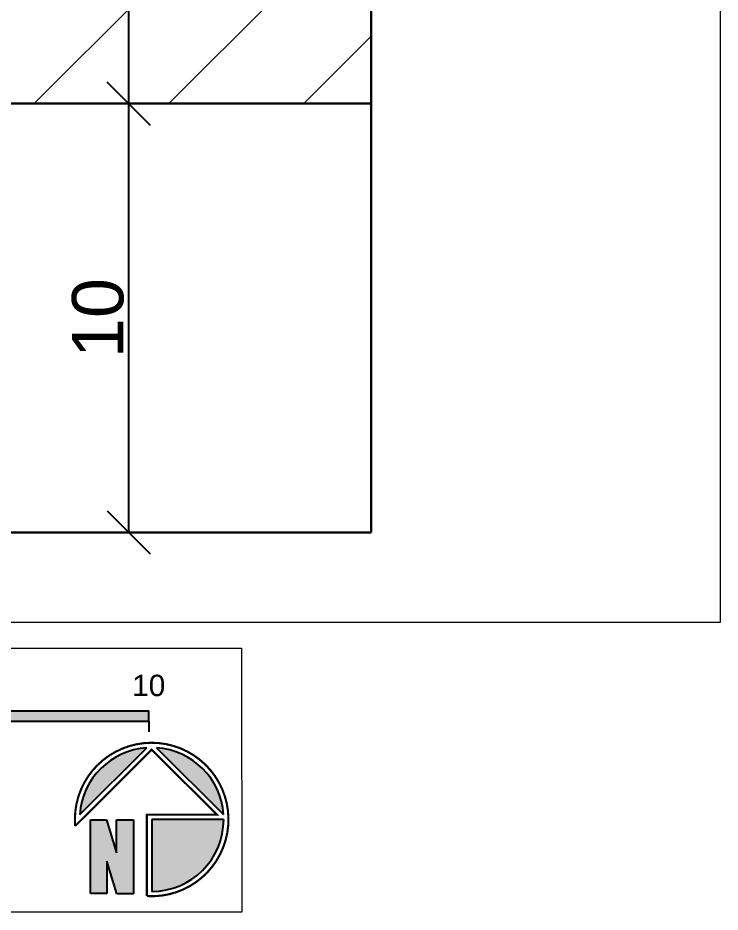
# Model space of a CAD drawing. Header units: millimetres. Extents: x 2099.4 to 2153.6, y 2404.8 to 2485.8.
# Drawn here: x 2137.22 to 2153.59, y 2404.76 to 2425.62 of the extents above; entities that cross this region are included whole.
import ezdxf
from ezdxf.enums import TextEntityAlignment as Align

# ---------------------------------------------------------------- set-up
doc = ezdxf.new("R2010")
doc.units = ezdxf.units.MM
doc.styles.add('arial', font='arial.ttf', dxfattribs={"height": 2.5})
doc.styles.get("Standard").update_dxf_attribs({"font": 'arial.ttf'})
doc.dimstyles.new('ISO-25', dxfattribs={"dimtxt": 1.2, "dimasz": 1, "dimexe": 0.05, "dimexo": 0.5, "dimgap": 0.1, "dimtad": 1, "dimtxsty": 'Standard', "dimblk": 'OBLIQUE', "dimcen": 2.5, "dimadec": 0, "dimazin": 0, "dimtfac": 1, "dimtmove": 0, "dimatfit": 3, "dimldrblk": 'OBLIQUE', "dimfxl": 0.05, "dimfxlon": 1, "dimarcsym": 0})

# ---------------------------------------------------------------- blocks, each defined once
blk = doc.blocks.new('NORTH')
at = {"linetype": 'Continuous'}
h = blk.add_hatch(color=256, dxfattribs=at)
edge = h.paths.add_edge_path()
edge.add_line((-0.4676, 0.0324), (-0.0324, 0.4676))
edge.add_arc((0, 0), 0.4688, 93.95964, 176.04036)
h = blk.add_hatch(color=256, dxfattribs=at)
edge = h.paths.add_edge_path()
edge.add_line((0.0324, 0.4676), (0.4676, 0.0324))
edge.add_arc((0, 0), 0.4688, 3.95964, 86.04036)
h = blk.add_hatch(color=256, dxfattribs=at)
edge = h.paths.add_edge_path()
edge.add_line((0.4687, 0), (0, 0))
edge.add_line((0, 0), (0, -0.4687))
edge.add_arc((0, 0), 0.4688, 270, 360)
blk.add_hatch(color=256, dxfattribs=at).paths.add_polyline_path([(-0.2288, -0.2175), (-0.2288, -0.0014), (-0.118, -0.0014), (-0.118, -0.485), (-0.2261, -0.485), (-0.291, -0.2716), (-0.291, -0.4823), (-0.3992, -0.4823), (-0.3992, -0.0014), (-0.2937, -0.0014)])
at = {"color": 0, "linetype": 'ByBlock'}
for p, q in [((-0.4676, 0.0324), (-0.0324, 0.4676)), ((0.0324, 0.4676), (0.4676, 0.0324)), ((0, 0), (0, -0.4687)), ((0.4687, 0), (0, 0))]:
    blk.add_line(p, q, dxfattribs=at)
at = {"linetype": 'Continuous'}
for p, q in [((-0.3992, -0.4823), (-0.3992, -0.0014)), ((-0.3992, -0.0014), (-0.2937, -0.0014)), ((-0.2937, -0.0014), (-0.2288, -0.2175)), ((-0.2288, -0.0014), (-0.118, -0.0014)), ((-0.2288, -0.2175), (-0.2288, -0.0014)), ((-0.118, -0.0014), (-0.118, -0.485)), ((-0.2261, -0.485), (-0.291, -0.2716)), ((-0.291, -0.2716), (-0.291, -0.4823)), ((-0.291, -0.4823), (-0.3992, -0.4823)), ((-0.118, -0.485), (-0.2261, -0.485))]:
    blk.add_line(p, q, dxfattribs=at)
at = {"color": 0, "linetype": 'ByBlock', "const_width": 0.0138}
blk.add_lwpolyline([(-0.0313, -0.499, 2.690612), (-0.4982, -0.0424), (0, 0.4558), (0.4246, 0.0313), (-0.0313, 0.0313)], format="xyb", close=True, dxfattribs=at)
at = {"color": 0, "linetype": 'ByBlock'}
for start, end in [(93.95964, 176.04036), (3.95964, 86.04036), (270, 0)]:
    blk.add_arc((0, 0), 0.4688, start, end, dxfattribs=at)
blk = doc.blocks.new('a')
h = blk.add_hatch(color=1)
h.paths.add_polyline_path([(-4.524, 0.856), (-5.524, 0.856), (-5.524, 0.61), (-4.524, 0.61)])
h.paths.add_polyline_path([(-5.524, 0.61), (-6.524, 0.61), (-6.524, 0.363), (-5.524, 0.363)])
h.paths.add_polyline_path([(-1.524, 0.61), (-4.524, 0.61), (-4.524, 0.363), (-1.524, 0.363)])
blk.add_hatch(color=1).paths.add_polyline_path([(3.476, 0.856), (-1.524, 0.856), (-1.524, 0.61), (3.476, 0.61)])
at = {"color": 1}
for p, q in [((-6.524, 0.61), (-6.524, 0.856)), ((-5.524, 0.856), (-4.524, 0.856)), ((-5.524, 0.856), (-5.524, 0.363)), ((-4.524, 0.363), (-4.524, 0.856)), ((-1.524, 0.856), (3.476, 0.856)), ((-6.524, 0.363), (-6.524, 0.61)), ((-6.524, 0.61), (-5.524, 0.61)), ((-5.524, 0.61), (3.476, 0.61)), ((3.476, 0.61), (3.476, 0.363)), ((-6.524, 0.363), (-5.524, 0.363)), ((-4.524, 0.363), (-1.524, 0.363))]:
    blk.add_line(p, q, dxfattribs=at)
for points in [[(-1.524, 0.363), (-1.524, 0.856)], [(3.476, 0.61), (3.476, 0.856)]]:
    blk.add_lwpolyline(points, dxfattribs=at)
at = {"color": 1, "style": 'arial'}
for s, p in [('0', (-6.524, 1.446)), ('1', (-5.524, 1.446)), ('2', (-4.524, 1.446)), ('5', (-1.524, 1.446)), ('10', (3.476, 1.446))]:
    blk.add_text(s, height=0.5, dxfattribs=at).set_placement(p, align=Align.MIDDLE_CENTER)
blk = doc.blocks.new('_Oblique')
at = {"color": 0, "linetype": 'ByBlock', "lineweight": -2}
blk.add_line((-0.5, -0.5), (0.5, 0.5), dxfattribs=at)
blk = doc.blocks.new('*D22')
at = {"color": 0, "lineweight": -2, "transparency": 16777216}
for p, q in [((2139.799, 2443.615), (2139.849, 2443.615)), ((2139.799, 2443.615), (2139.799, 2423.615)), ((2139.799, 2423.615), (2139.849, 2423.615))]:
    blk.add_line(p, q, dxfattribs=at)
at = {"layer": 'Defpoints', "color": 0, "lineweight": 30, "transparency": 16777216}
for p in [(2139.799, 2443.615), (2139.799, 2423.615), (2139.799, 2423.615)]:
    blk.add_point(p, dxfattribs=at)
at = {"color": 0, "lineweight": -2, "transparency": 16777216}
for p, rotation in [((2139.799, 2443.615), 90), ((2139.799, 2423.615), 270)]:
    blk.add_blockref('_Oblique', p, dxfattribs=dict(at, rotation=rotation))
at = {"color": 0, "lineweight": 9, "transparency": 16777216, "insert": (2139.086, 2433.615), "char_height": 1.2, "attachment_point": 5, "rotation": 90}
blk.add_mtext('20', dxfattribs=at)
blk = doc.blocks.new('*D23')
at = {"color": 0, "lineweight": -2, "transparency": 16777216}
for p, q in [((2139.799, 2423.615), (2139.849, 2423.615)), ((2139.799, 2423.615), (2139.799, 2413.615)), ((2139.799, 2413.615), (2139.849, 2413.615))]:
    blk.add_line(p, q, dxfattribs=at)
at = {"layer": 'Defpoints', "color": 0, "lineweight": 30, "transparency": 16777216}
for p in [(2139.799, 2423.615), (2139.799, 2413.615), (2139.799, 2413.615)]:
    blk.add_point(p, dxfattribs=at)
at = {"color": 0, "lineweight": -2, "transparency": 16777216}
for p, rotation in [((2139.799, 2423.615), 90), ((2139.799, 2413.615), 270)]:
    blk.add_blockref('_Oblique', p, dxfattribs=dict(at, rotation=rotation))
at = {"color": 0, "lineweight": 9, "transparency": 16777216, "insert": (2139.086, 2418.615), "char_height": 1.2, "attachment_point": 5, "rotation": 90}
blk.add_mtext('10', dxfattribs=at)

msp = doc.modelspace()

# ---------------------------------------------------------------- hatches: boundary and pattern name
at = {"lineweight": 5}
h = msp.add_hatch(dxfattribs=at)
h.set_pattern_fill('ANSI31', color=256, scale=0.7)
h.paths.add_polyline_path([(2147.451, 2483.615), (2137.451, 2483.615), (2137.451, 2463.615), (2147.451, 2463.615)])
h.paths.add_polyline_path([(2137.451, 2483.615), (2127.451, 2483.615), (2127.451, 2463.615), (2137.451, 2463.615)])
h.paths.add_polyline_path([(2127.451, 2483.615), (2115.451, 2483.615), (2115.451, 2463.615), (2127.451, 2463.615)])
h.paths.add_polyline_path([(2145.451, 2443.615), (2135.451, 2443.615), (2135.451, 2423.615), (2145.451, 2423.615)])
h.paths.add_polyline_path([(2125.451, 2443.615), (2117.951, 2443.615, 0.414214), (2115.451, 2441.115), (2115.451, 2423.615), (2125.451, 2423.615)])

# ---------------------------------------------------------------- linework, layer by layer
at = {"lineweight": 30}
for p, q in [((2145.451, 2443.615), (2145.451, 2413.615)), ((2135.451, 2423.615), (2145.451, 2423.615)), ((2145.451, 2413.615), (2115.451, 2413.615))]:
    msp.add_line(p, q, dxfattribs=at)
at = {"lineweight": 9}
msp.add_lwpolyline([(2099.433, 2485.829), (2153.586, 2485.829), (2153.586, 2411.514), (2099.433, 2411.514)], close=True, dxfattribs=at)
at = {"lineweight": 9, "ltscale": 2}
msp.add_lwpolyline([(2119.486, 2410.915), (2142.432, 2410.915), (2142.434, 2404.759), (2119.489, 2404.759)], close=True, dxfattribs=at)

# ---------------------------------------------------------------- block references
msp.add_blockref('a', (2136.79, 2408.6))
at = {"linetype": 'Continuous', "xscale": 3.579958623856193, "yscale": 3.579958623856193, "zscale": 3.579958623856193}
msp.add_blockref('NORTH', (2140.336, 2406.919), dxfattribs=at)

# ---------------------------------------------------------------- dimensions: what is measured, and where the dimension line sits
at = {"lineweight": 9}
for base, p1, p2, picture, middle in [((2139.799, 2423.615), (2139.799, 2443.615), (2139.799, 2423.615), '*D22', (2139.086, 2433.615)), ((2139.799, 2413.615), (2139.799, 2423.615), (2139.799, 2413.615), '*D23', (2139.086, 2418.615))]:
    dim = msp.add_linear_dim(base=base, p1=p1, p2=p2, angle=90, dimstyle='ISO-25', dxfattribs=at)
    dim.commit()
    dim.dimension.update_dxf_attribs({"geometry": picture, "text_midpoint": middle})

doc.saveas('drawing.dxf')
